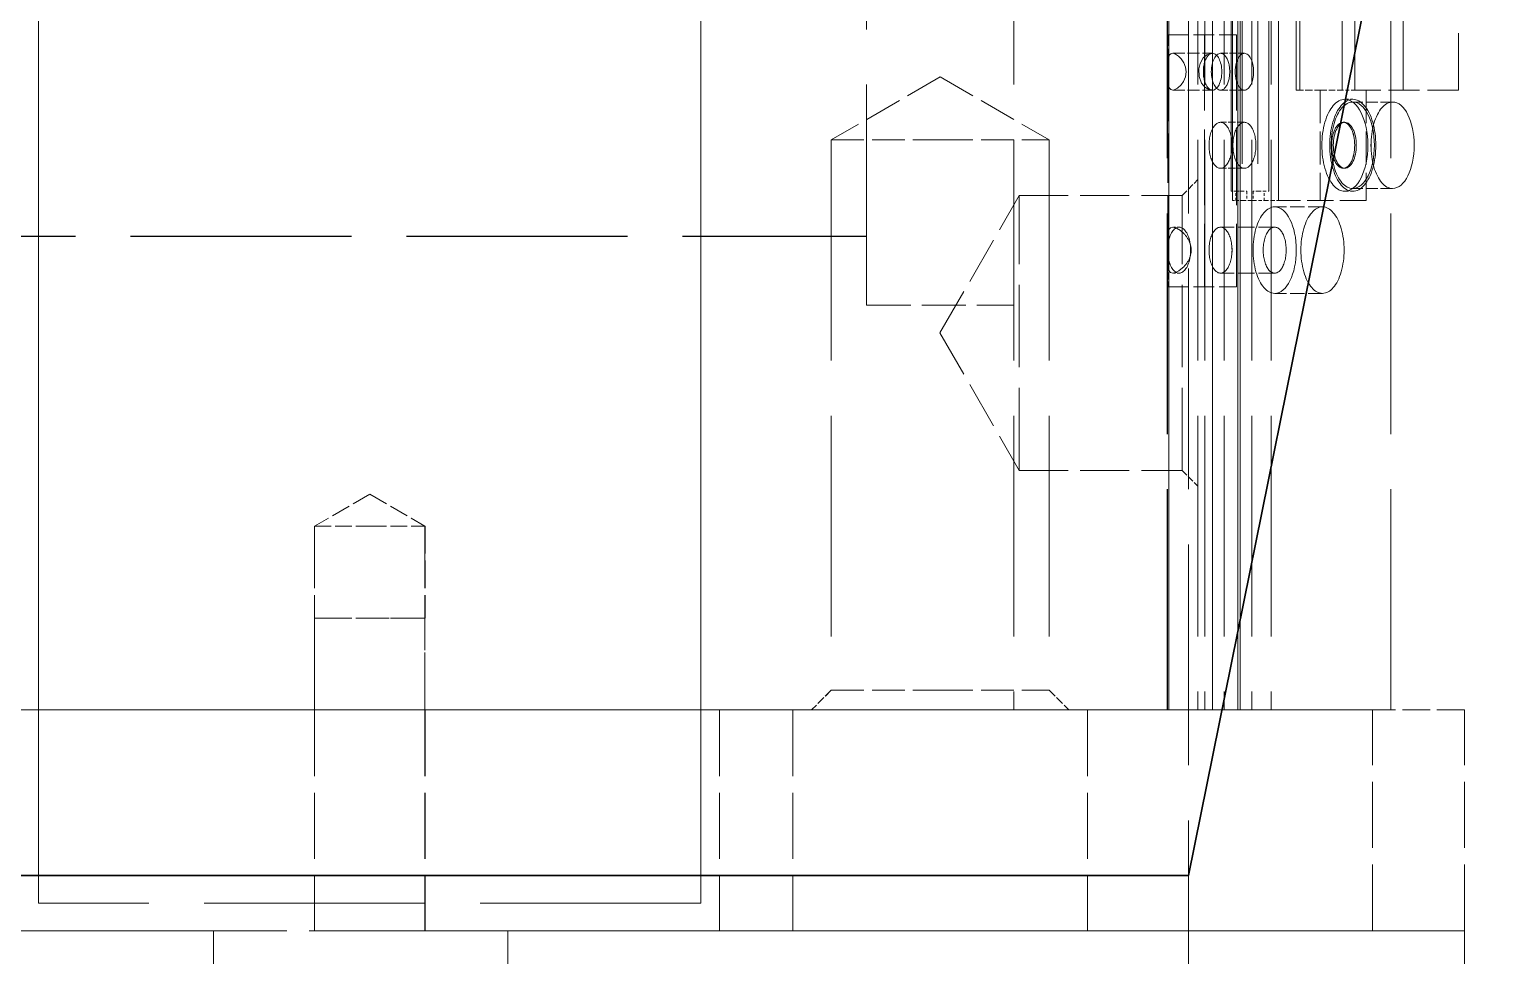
# Model space of a CAD drawing. Extents: x 0 to 18500, y -51 to 3802.
# Drawn here: x 1322.6 to 1402.5, y 1253 to 1303.3 of the extents above; entities that cross this region are included whole.
import ezdxf

# ---------------------------------------------------------------- set-up
doc = ezdxf.new("R2010")
doc.units = 0
doc.header["$MEASUREMENT"] = 0
doc.linetypes.add('DASHED', pattern=[15, 12, -3])
doc.linetypes.add('HIDDEN-HOKUTO', pattern=[3.8, 2.5, -1.3])
doc.layers.get('0').update_dxf_attribs({"linetype": 'CONTINUOUS'})
doc.layers.add('AM_HID', color=1, linetype='HIDDEN-HOKUTO')

msp = doc.modelspace()

# ---------------------------------------------------------------- linework, layer by layer
at = {"color": 7, "lineweight": 35}
for p, q in [((1425.62427, 1455.3037), (1385.62476, 1257.30358)), ((1385.62476, 1257.30358), (1185.62476, 1257.30309))]:
    msp.add_line(p, q, dxfattribs=at)
at = {"layer": 'AM_HID', "color": 1, "linetype": 'DASHED', "lineweight": 13}
for p, q in [((1323.12488, 1255.80345), (1323.12464, 1388.30345)), ((1323.12513, 1255.80345), (1323.12488, 1388.30339)), ((1323.12525, 1255.80333), (1323.12488, 1388.30339)), ((1323.12549, 1255.80333), (1323.12513, 1388.30333)), ((1359.12488, 1255.80358), (1359.12464, 1388.30351)), ((1359.12513, 1255.80345), (1359.12488, 1388.30345)), ((1359.12525, 1255.80345), (1359.12488, 1388.30345)), ((1359.12549, 1255.80345), (1359.12513, 1388.30345)), ((1323.12488, 1266.30345), (1323.12464, 1357.30345)), ((1323.12513, 1266.30345), (1323.12488, 1357.30345)), ((1323.12525, 1266.30333), (1323.125, 1357.30333)), ((1323.12537, 1266.30333), (1323.12525, 1357.30333)), ((1359.12488, 1266.30358), (1359.12464, 1357.30358)), ((1359.12513, 1266.30345), (1359.12488, 1357.30345)), ((1359.12525, 1266.30345), (1359.125, 1357.30345)), ((1359.12537, 1266.30345), (1359.12525, 1357.30345)), ((1376.12464, 1357.30358), (1376.12488, 1266.30358)), ((1384.46997, 1266.30358), (1384.46973, 1357.30358)), ((1384.4701, 1266.30358), (1384.46985, 1357.30358)), ((1384.47034, 1266.30358), (1384.4701, 1357.30358)), ((1384.47034, 1266.30358), (1384.4701, 1357.30358)), ((1384.5553, 1266.30358), (1384.55506, 1357.30358)), ((1384.55506, 1357.30358), (1384.5553, 1266.30358)), ((1384.5553, 1357.30358), (1384.55554, 1266.30358)), ((1384.55567, 1266.30358), (1384.55542, 1357.30358)), ((1386.12464, 1357.30358), (1386.12488, 1266.30358)), ((1386.50708, 1357.30358), (1386.50733, 1266.30358)), ((1386.50721, 1357.30358), (1386.50745, 1266.30358)), ((1386.50745, 1357.30358), (1386.50769, 1266.30358)), ((1386.50757, 1357.30358), (1386.50782, 1266.30358)), ((1386.92127, 1357.30358), (1386.92151, 1266.30358)), ((1386.92151, 1266.30358), (1386.92127, 1357.30358)), ((1386.92176, 1266.30358), (1386.92151, 1357.30358)), ((1386.92163, 1357.30358), (1386.92188, 1266.30358)), ((1387.55713, 1357.30358), (1387.55738, 1266.30358)), ((1387.55725, 1357.30358), (1387.5575, 1266.30358)), ((1387.5575, 1357.30358), (1387.55774, 1266.30358)), ((1387.5575, 1357.30358), (1387.55762, 1266.30358)), ((1388.30432, 1266.30358), (1388.30408, 1357.30358)), ((1388.3042, 1357.30358), (1388.30445, 1266.30358)), ((1388.30445, 1357.30358), (1388.30469, 1266.30358)), ((1388.30457, 1266.30358), (1388.30445, 1357.30358)), ((1388.42334, 1357.30358), (1388.42359, 1266.30358)), ((1388.42371, 1266.30358), (1388.42346, 1357.30358)), ((1388.42395, 1266.30358), (1388.42371, 1357.30358)), ((1388.42371, 1357.30358), (1388.42395, 1266.30358)), ((1389.05713, 1357.30358), (1389.05738, 1266.30358)), ((1389.05725, 1357.30358), (1389.0575, 1266.30358)), ((1389.0575, 1357.30358), (1389.05774, 1266.30358)), ((1389.0575, 1357.30358), (1389.05774, 1266.30358)), ((1390.10718, 1357.30358), (1390.10742, 1266.30358)), ((1390.10718, 1357.30358), (1390.1073, 1266.30358)), ((1390.10742, 1357.30358), (1390.10767, 1266.30358)), ((1390.10755, 1357.30358), (1390.10779, 1266.30358)), ((1396.625, 1266.30358), (1396.62476, 1357.30358)), ((1396.62537, 1266.30358), (1396.62513, 1357.30358)), ((1387.93506, 1294.50353), (1387.93494, 1323.00353)), ((1387.93543, 1294.50353), (1387.93531, 1323.00353)), ((1388.01624, 1294.00353), (1388.01624, 1323.00353)), ((1388.0166, 1294.00353), (1388.01648, 1323.00353)), ((1388.54114, 1323.00353), (1388.54126, 1294.50353)), ((1388.54151, 1323.00353), (1388.54163, 1294.50353)), ((1389.38501, 1323.00353), (1389.38501, 1294.50353)), ((1389.38526, 1323.00353), (1389.38538, 1294.50353)), ((1389.99134, 1294.50353), (1389.99121, 1323.00353)), ((1389.99158, 1294.50353), (1389.99146, 1323.00353)), ((1390.51624, 1294.00353), (1390.51624, 1323.00353)), ((1390.5166, 1294.00353), (1390.51648, 1323.00353)), ((1391.48035, 1323.00353), (1391.48035, 1300.00353)), ((1391.48059, 1323.00353), (1391.48072, 1300.00353)), ((1391.66333, 1300.00353), (1391.66333, 1323.00353)), ((1391.6637, 1300.00353), (1391.66358, 1323.00353)), ((1393.98035, 1300.00365), (1393.98035, 1323.00365)), ((1393.98072, 1300.00353), (1393.98059, 1323.00353)), ((1394.66333, 1300.00365), (1394.66333, 1323.00365)), ((1394.6637, 1300.00353), (1394.66358, 1323.00353)), ((1397.29261, 1300.00365), (1397.29248, 1323.00365)), ((1397.29285, 1300.00353), (1397.29285, 1323.00353)), ((1368.12488, 1288.30358), (1368.12488, 1308.30358)), ((1385.62476, 1305.30358), (1385.62488, 1242.30358)), ((1366.20728, 1297.30358), (1366.2074, 1267.3861)), ((1366.20752, 1297.30345), (1366.20764, 1267.38597)), ((1366.20764, 1297.30345), (1366.20764, 1267.38597)), ((1366.20789, 1297.30345), (1366.20789, 1267.38597)), ((1378.04236, 1297.30358), (1378.04236, 1267.3861)), ((1378.04261, 1297.30358), (1378.04261, 1267.3861)), ((1378.04261, 1297.30358), (1378.04273, 1267.38597)), ((1378.04285, 1297.30345), (1378.04297, 1267.38597)), ((1313.12488, 1292.05345), (1368.12488, 1292.05358)), ((1313.125, 1292.05333), (1368.125, 1292.05358)), ((1313.12513, 1292.05333), (1368.12513, 1292.05345)), ((1313.12537, 1292.05333), (1368.12537, 1292.05345)), ((1285.12488, 1266.30333), (1386.12488, 1266.30358)), ((1395.62488, 1266.30358), (1285.62488, 1266.30333)), ((1359.12488, 1255.80358), (1323.12488, 1255.80345)), ((1332.625, 1254.30345), (1280.625, 1254.30333)), ((1395.62488, 1254.30358), (1285.62488, 1254.30333)), ((1332.625, 1212.30345), (1332.62488, 1254.30345)), ((1332.62513, 1212.30345), (1332.625, 1254.30345)), ((1348.625, 1212.30345), (1348.62488, 1254.30345)), ((1348.625, 1254.30345), (1400.625, 1254.30358)), ((1348.62513, 1212.30345), (1348.625, 1254.30345)), ((1400.62513, 1212.30358), (1400.625, 1254.30358))]:
    msp.add_line(p, q, dxfattribs=at)
at = {"layer": 'AM_HID', "color": 1, "linetype": 'DASHED', "lineweight": 13, "ltscale": 0.257504}
msp.add_line((1400.29261, 1300.00365), (1400.29248, 1310.30382), dxfattribs=at)
at = {"layer": 'AM_HID', "color": 1, "linetype": 'DASHED', "lineweight": 13, "ltscale": 0.257513}
msp.add_line((1400.29285, 1300.00353), (1400.29285, 1310.30406), dxfattribs=at)
at = {"layer": 'AM_HID', "color": 1, "linetype": 'DASHED', "lineweight": 13, "ltscale": 0.093301}
for p, q in [((1384.495, 1303.00353), (1388.22705, 1303.00353)), ((1384.495, 1289.30358), (1388.22705, 1289.30358))]:
    msp.add_line(p, q, dxfattribs=at)
at = {"layer": 'AM_HID', "color": 1, "linetype": 'DASHED', "lineweight": 13, "ltscale": 0.05}
for p, q in [((1384.495, 1303.00353), (1384.495, 1301.00353)), ((1384.49524, 1303.00353), (1384.49524, 1301.00353))]:
    msp.add_line(p, q, dxfattribs=at)
at = {"layer": 'AM_HID', "color": 1, "linetype": 'DASHED', "lineweight": 13, "ltscale": 0.342499}
for p, q in [((1386.495, 1303.00353), (1386.495, 1289.30358)), ((1386.49524, 1303.00353), (1386.49524, 1289.30358)), ((1388.22705, 1303.00353), (1388.22705, 1289.30358)), ((1388.2273, 1303.00353), (1388.22742, 1289.30358))]:
    msp.add_line(p, q, dxfattribs=at)
at = {"layer": 'AM_HID', "color": 1, "linetype": 'DASHED', "lineweight": 13, "ltscale": 0.054126}
for p, q in [((1384.76294, 1302.00353), (1386.92798, 1302.00353)), ((1384.76294, 1300.00353), (1386.92798, 1300.00353)), ((1396.71436, 1299.3535), (1394.54932, 1299.3535)), ((1396.71411, 1294.65355), (1394.54908, 1294.65355)), ((1396.71436, 1294.65355), (1394.54932, 1294.65355))]:
    msp.add_line(p, q, dxfattribs=at)
at = {"layer": 'AM_HID', "color": 1, "linetype": 'DASHED', "lineweight": 13, "ltscale": 0.054129}
for p, q in [((1384.76319, 1302.00353), (1386.92835, 1302.00353)), ((1384.76319, 1300.00353), (1386.92835, 1300.00353)), ((1396.71411, 1299.35362), (1394.54895, 1299.35362))]:
    msp.add_line(p, q, dxfattribs=at)
at = {"layer": 'AM_HID', "color": 1, "linetype": 'DASHED', "lineweight": 13, "ltscale": 0.032477}
for p, q in [((1387.36096, 1302.00353), (1388.66004, 1302.00353)), ((1387.36096, 1300.00353), (1388.66004, 1300.00353)), ((1391.48035, 1300.00353), (1392.77942, 1300.00353)), ((1388.66004, 1298.25353), (1387.36096, 1298.25353)), ((1388.6604, 1298.25353), (1387.36133, 1298.25353)), ((1388.66004, 1295.75353), (1387.36096, 1295.75353)), ((1388.6604, 1295.75353), (1387.36133, 1295.75353))]:
    msp.add_line(p, q, dxfattribs=at)
at = {"layer": 'AM_HID', "color": 1, "linetype": 'DASHED', "lineweight": 13, "ltscale": 0.032474}
for p, q in [((1387.36133, 1302.00353), (1388.66028, 1302.00353)), ((1387.36133, 1300.00353), (1388.66028, 1300.00353))]:
    msp.add_line(p, q, dxfattribs=at)
at = {"layer": 'AM_HID', "color": 1, "linetype": 'DASHED', "lineweight": 13, "ltscale": 0.223755}
for p, q in [((1384.495, 1301.00353), (1384.495, 1292.05333)), ((1384.49524, 1301.00353), (1384.49524, 1292.05333))]:
    msp.add_line(p, q, dxfattribs=at)
at = {"layer": 'AM_HID', "color": 1, "linetype": 'DASHED', "lineweight": 13, "ltscale": 0.170824}
for p, q in [((1372.12476, 1300.72008), (1366.20728, 1297.30358)), ((1372.125, 1300.71996), (1366.20752, 1297.30345)), ((1372.12513, 1300.71996), (1366.20764, 1297.30345)), ((1372.12537, 1300.71996), (1366.20789, 1297.30345)), ((1372.12537, 1300.71996), (1378.04285, 1297.30345))]:
    msp.add_line(p, q, dxfattribs=at)
at = {"layer": 'AM_HID', "color": 1, "linetype": 'DASHED', "lineweight": 13, "ltscale": 0.170826}
msp.add_line((1372.12476, 1300.72008), (1378.04236, 1297.30358), dxfattribs=at)
at = {"layer": 'AM_HID', "color": 1, "linetype": 'DASHED', "lineweight": 13, "ltscale": 0.170825}
msp.add_line((1372.125, 1300.71996), (1378.04261, 1297.30358), dxfattribs=at)
at = {"layer": 'AM_HID', "color": 1, "linetype": 'DASHED', "lineweight": 13, "ltscale": 0.170822}
msp.add_line((1372.12513, 1300.71996), (1378.04261, 1297.30358), dxfattribs=at)
at = {"layer": 'AM_HID', "color": 1, "linetype": 'DASHED', "lineweight": 13, "ltscale": 0.030023}
msp.add_line((1392.77942, 1300.00353), (1393.98035, 1300.00365), dxfattribs=at)
at = {"layer": 'AM_HID', "color": 1, "linetype": 'DASHED', "lineweight": 13, "ltscale": 0.15}
for p, q in [((1392.77942, 1300.00353), (1392.77942, 1294.00353)), ((1392.77967, 1300.00353), (1392.77967, 1294.00353)), ((1395.27942, 1300.00365), (1395.27942, 1294.00365)), ((1395.27967, 1300.00353), (1395.27967, 1294.00353)), ((1338.12513, 1271.30345), (1344.12513, 1271.30345))]:
    msp.add_line(p, q, dxfattribs=at)
at = {"layer": 'AM_HID', "color": 1, "linetype": 'DASHED', "lineweight": 13, "ltscale": 0.017075}
msp.add_line((1394.66333, 1300.00365), (1393.98035, 1300.00365), dxfattribs=at)
at = {"layer": 'AM_HID', "color": 1, "linetype": 'DASHED', "lineweight": 13, "ltscale": 0.010825}
for p, q in [((1394.54895, 1299.50365), (1394.11597, 1299.50365)), ((1394.54932, 1299.50353), (1394.11634, 1299.50353)), ((1394.54932, 1294.50353), (1394.11634, 1294.50353))]:
    msp.add_line(p, q, dxfattribs=at)
at = {"layer": 'AM_HID', "color": 1, "linetype": 'DASHED', "lineweight": 13, "ltscale": 0.140732}
msp.add_line((1400.29261, 1300.00365), (1394.66333, 1300.00365), dxfattribs=at)
at = {"layer": 'AM_HID', "color": 1, "linetype": 'DASHED', "lineweight": 13, "ltscale": 0.015402}
msp.add_line((1394.66333, 1300.00365), (1395.27942, 1300.00365), dxfattribs=at)
at = {"layer": 'AM_HID', "color": 1, "linetype": 'DASHED', "lineweight": 13, "ltscale": 0.002164}
for p, q in [((1394.11597, 1298.25365), (1394.02942, 1298.25365)), ((1394.11597, 1295.75365), (1394.02942, 1295.75365))]:
    msp.add_line(p, q, dxfattribs=at)
at = {"layer": 'AM_HID', "color": 1, "linetype": 'DASHED', "lineweight": 13, "ltscale": 0.002167}
for p, q in [((1394.11634, 1298.25353), (1394.02967, 1298.25353)), ((1394.11634, 1295.75353), (1394.02967, 1295.75353))]:
    msp.add_line(p, q, dxfattribs=at)
at = {"layer": 'AM_HID', "color": 1, "linetype": 'DASHED', "lineweight": 13, "ltscale": 0.14794}
for p, q in [((1366.20728, 1297.30358), (1372.12488, 1297.30358)), ((1366.20752, 1297.30345), (1372.12513, 1297.30358)), ((1372.12476, 1297.30358), (1378.04236, 1297.30358)), ((1366.20764, 1267.38597), (1372.12525, 1267.38597)), ((1366.20789, 1267.38597), (1372.12549, 1267.38597)), ((1372.12513, 1267.38597), (1378.04273, 1267.38597))]:
    msp.add_line(p, q, dxfattribs=at)
at = {"layer": 'AM_HID', "color": 1, "linetype": 'DASHED', "lineweight": 13, "ltscale": 0.147937}
for p, q in [((1366.20764, 1297.30345), (1372.12513, 1297.30358)), ((1366.20789, 1297.30345), (1372.12537, 1297.30345)), ((1372.12513, 1297.30358), (1378.04261, 1297.30358)), ((1372.12513, 1297.30358), (1378.04261, 1297.30358)), ((1372.12537, 1297.30345), (1378.04285, 1297.30345)), ((1366.2074, 1267.3861), (1372.12488, 1267.3861)), ((1366.20764, 1267.38597), (1372.12513, 1267.38597)), ((1372.12488, 1267.3861), (1378.04236, 1267.3861)), ((1372.12513, 1267.38597), (1378.04261, 1267.3861)), ((1372.12549, 1267.38597), (1378.04297, 1267.38597))]:
    msp.add_line(p, q, dxfattribs=at)
at = {"layer": 'AM_HID', "color": 1, "linetype": 'DASHED', "lineweight": 13, "ltscale": 0.030267}
msp.add_line((1385.2688, 1294.27855), (1386.12488, 1295.13463), dxfattribs=at)
at = {"layer": 'AM_HID', "color": 1, "linetype": 'DASHED', "lineweight": 13, "ltscale": 0.030263}
for p, q in [((1385.26917, 1294.27855), (1386.12513, 1295.13451)), ((1385.26892, 1279.3286), (1386.12488, 1278.47264))]:
    msp.add_line(p, q, dxfattribs=at)
at = {"layer": 'AM_HID', "color": 1, "linetype": 'DASHED', "lineweight": 13, "ltscale": 0.00625}
for p, q in [((1388.18506, 1294.50353), (1387.93506, 1294.50353)), ((1389.38501, 1294.50353), (1389.13501, 1294.50353))]:
    msp.add_line(p, q, dxfattribs=at)
at = {"layer": 'AM_HID', "color": 1, "linetype": 'DASHED', "lineweight": 13, "ltscale": 0.0125}
for p, q in [((1388.18506, 1294.00353), (1388.18506, 1294.50353)), ((1388.18543, 1294.00353), (1388.18543, 1294.50353)), ((1388.79126, 1294.50353), (1388.79126, 1294.00353)), ((1388.79163, 1294.50353), (1388.79163, 1294.00353)), ((1389.13501, 1294.50353), (1389.13501, 1294.00353)), ((1389.13538, 1294.50353), (1389.13538, 1294.00353)), ((1389.74134, 1294.00353), (1389.74134, 1294.50353)), ((1389.74158, 1294.00353), (1389.74158, 1294.50353))]:
    msp.add_line(p, q, dxfattribs=at)
at = {"layer": 'AM_HID', "color": 1, "linetype": 'DASHED', "lineweight": 13, "ltscale": 0.015155}
msp.add_line((1388.18506, 1294.50353), (1388.79126, 1294.50353), dxfattribs=at)
at = {"layer": 'AM_HID', "color": 1, "linetype": 'DASHED', "lineweight": 13, "ltscale": 0.015158}
for p, q in [((1389.38501, 1294.50353), (1389.99134, 1294.50353)), ((1389.13501, 1294.00353), (1389.74134, 1294.00353))]:
    msp.add_line(p, q, dxfattribs=at)
at = {"layer": 'AM_HID', "color": 1, "linetype": 'DASHED', "lineweight": 13, "ltscale": 0.010828}
msp.add_line((1394.54908, 1294.50365), (1394.11597, 1294.50365), dxfattribs=at)
at = {"layer": 'AM_HID', "color": 1, "linetype": 'DASHED', "lineweight": 13, "ltscale": 0.215784}
for p, q in [((1372.10913, 1286.80358), (1376.42481, 1294.27855)), ((1372.1095, 1286.80358), (1376.42517, 1294.27855))]:
    msp.add_line(p, q, dxfattribs=at)
at = {"layer": 'AM_HID', "color": 1, "linetype": 'DASHED', "lineweight": 13, "ltscale": 0.373749}
for p, q in [((1376.42493, 1279.3286), (1376.42481, 1294.27855)), ((1376.42493, 1279.3286), (1376.42481, 1294.27855)), ((1385.26892, 1279.3286), (1385.2688, 1294.27855)), ((1385.26892, 1279.3286), (1385.2688, 1294.27855)), ((1385.26917, 1279.3286), (1385.26917, 1294.27855)), ((1385.26917, 1279.3286), (1385.26917, 1294.27855))]:
    msp.add_line(p, q, dxfattribs=at)
at = {"layer": 'AM_HID', "color": 1, "linetype": 'DASHED', "lineweight": 13, "ltscale": 0.2211}
for p, q in [((1376.42481, 1294.27855), (1385.2688, 1294.27855)), ((1376.42517, 1294.27855), (1385.26917, 1294.27855)), ((1376.42493, 1279.3286), (1385.26892, 1279.3286)), ((1376.42517, 1279.32848), (1385.26917, 1279.3286))]:
    msp.add_line(p, q, dxfattribs=at)
at = {"layer": 'AM_HID', "color": 1, "linetype": 'DASHED', "lineweight": 13, "ltscale": 0.373752}
msp.add_line((1376.42517, 1279.32848), (1376.42517, 1294.27855), dxfattribs=at)
msp.add_line((1376.42517, 1279.32848), (1376.42517, 1294.27855), dxfattribs=at)
at = {"layer": 'AM_HID', "color": 1, "linetype": 'DASHED', "lineweight": 13, "ltscale": 0.004221}
msp.add_line((1388.01624, 1294.00353), (1388.18506, 1294.00353), dxfattribs=at)
at = {"layer": 'AM_HID', "color": 1, "linetype": 'DASHED', "lineweight": 13, "ltscale": 0.023749}
msp.add_line((1389.13501, 1294.00353), (1388.18506, 1294.00353), dxfattribs=at)
at = {"layer": 'AM_HID', "color": 1, "linetype": 'DASHED', "lineweight": 13, "ltscale": 0.019373}
msp.add_line((1389.74134, 1294.00353), (1390.51624, 1294.00353), dxfattribs=at)
at = {"layer": 'AM_HID', "color": 1, "linetype": 'DASHED', "lineweight": 13, "ltscale": 0.064951}
for p, q in [((1392.90357, 1293.65355), (1390.30554, 1293.65355)), ((1392.90357, 1288.9536), (1390.30554, 1288.9536))]:
    msp.add_line(p, q, dxfattribs=at)
at = {"layer": 'AM_HID', "color": 1, "linetype": 'DASHED', "lineweight": 13, "ltscale": 0.064954}
for p, q in [((1392.90393, 1293.65355), (1390.30579, 1293.65355)), ((1392.90393, 1288.9536), (1390.30579, 1288.9536))]:
    msp.add_line(p, q, dxfattribs=at)
at = {"layer": 'AM_HID', "color": 1, "linetype": 'DASHED', "lineweight": 13, "ltscale": 0.11908}
msp.add_line((1395.27942, 1294.00365), (1390.51624, 1294.00353), dxfattribs=at)
at = {"layer": 'AM_HID', "color": 1, "linetype": 'DASHED', "lineweight": 13, "ltscale": 0.008661}
for p, q in [((1385.10938, 1292.55358), (1384.76294, 1292.55358)), ((1385.10938, 1290.05358), (1384.76294, 1290.05358))]:
    msp.add_line(p, q, dxfattribs=at)
at = {"layer": 'AM_HID', "color": 1, "linetype": 'DASHED', "lineweight": 13, "ltscale": 0.008658}
for p, q in [((1385.10962, 1292.55358), (1384.76331, 1292.55358)), ((1385.10962, 1290.05358), (1384.76331, 1290.05358))]:
    msp.add_line(p, q, dxfattribs=at)
at = {"layer": 'AM_HID', "color": 1, "linetype": 'DASHED', "lineweight": 13, "ltscale": 0.073615}
for p, q in [((1390.30554, 1292.55358), (1387.36096, 1292.55358)), ((1390.30554, 1290.05358), (1387.36096, 1290.05358))]:
    msp.add_line(p, q, dxfattribs=at)
at = {"layer": 'AM_HID', "color": 1, "linetype": 'DASHED', "lineweight": 13, "ltscale": 0.073611}
for p, q in [((1390.30579, 1292.55358), (1387.36133, 1292.55358)), ((1390.30579, 1290.05358), (1387.36133, 1290.05358))]:
    msp.add_line(p, q, dxfattribs=at)
at = {"layer": 'AM_HID', "color": 1, "linetype": 'DASHED', "lineweight": 13, "ltscale": 0.031256}
msp.add_line((1384.495, 1290.55382), (1384.495, 1289.30358), dxfattribs=at)
at = {"layer": 'AM_HID', "color": 1, "linetype": 'DASHED', "lineweight": 13, "ltscale": 0.031253}
msp.add_line((1384.49524, 1290.5537), (1384.49524, 1289.30358), dxfattribs=at)
at = {"layer": 'AM_HID', "color": 1, "linetype": 'DASHED', "lineweight": 13, "ltscale": 0.2}
for p, q in [((1368.12488, 1288.30358), (1376.12488, 1288.30358)), ((1368.125, 1288.30358), (1376.125, 1288.30358)), ((1368.12513, 1288.30345), (1376.12513, 1288.30358)), ((1368.12537, 1288.30345), (1376.12537, 1288.30345))]:
    msp.add_line(p, q, dxfattribs=at)
at = {"layer": 'AM_HID', "color": 1, "linetype": 'DASHED', "lineweight": 13, "ltscale": 0.215785}
msp.add_line((1372.10913, 1286.80358), (1376.42493, 1279.3286), dxfattribs=at)
at = {"layer": 'AM_HID', "color": 1, "linetype": 'DASHED', "lineweight": 13, "ltscale": 0.215787}
msp.add_line((1372.1095, 1286.80358), (1376.42517, 1279.32848), dxfattribs=at)
at = {"layer": 'AM_HID', "color": 1, "linetype": 'DASHED', "lineweight": 13, "ltscale": 0.030265}
msp.add_line((1385.26917, 1279.3286), (1386.12513, 1278.47252), dxfattribs=at)
at = {"layer": 'AM_HID', "color": 1, "linetype": 'DASHED', "lineweight": 13, "ltscale": 0.086603}
for p, q in [((1341.12488, 1278.03551), (1338.12488, 1276.30345)), ((1341.12513, 1278.03551), (1338.12513, 1276.30345)), ((1341.12525, 1278.03551), (1338.12525, 1276.30345)), ((1341.12537, 1278.03551), (1338.12537, 1276.30345)), ((1341.12488, 1278.03551), (1344.12488, 1276.30345)), ((1341.12513, 1278.03551), (1344.12513, 1276.30345)), ((1341.12525, 1278.03551), (1344.12525, 1276.30345)), ((1341.12537, 1278.03551), (1344.12537, 1276.30345))]:
    msp.add_line(p, q, dxfattribs=at)
at = {"layer": 'AM_HID', "color": 1, "linetype": 'DASHED', "lineweight": 13, "ltscale": 0.075}
for p, q in [((1338.12488, 1276.30345), (1341.12488, 1276.30345)), ((1338.12513, 1276.30345), (1341.12513, 1276.30345)), ((1338.12525, 1276.30345), (1341.12525, 1276.30345)), ((1338.12537, 1276.30345), (1341.12537, 1276.30345)), ((1341.12488, 1276.30345), (1344.12488, 1276.30345)), ((1341.12513, 1276.30345), (1344.12513, 1276.30345)), ((1341.12525, 1276.30345), (1344.12525, 1276.30345)), ((1341.12537, 1276.30345), (1344.12537, 1276.30345)), ((1338.12513, 1271.30345), (1341.12513, 1271.30345)), ((1341.12513, 1271.30345), (1344.12513, 1271.30345))]:
    msp.add_line(p, q, dxfattribs=at)
at = {"layer": 'AM_HID', "color": 1, "linetype": 'DASHED', "lineweight": 13, "ltscale": 0.25}
for p, q in [((1338.12488, 1276.30345), (1338.12488, 1266.30345)), ((1338.12525, 1276.30345), (1338.12525, 1266.30345)), ((1344.12488, 1276.30345), (1344.12488, 1266.30345)), ((1344.12525, 1276.30345), (1344.12525, 1266.30345))]:
    msp.add_line(p, q, dxfattribs=at)
at = {"layer": 'AM_HID', "color": 1, "linetype": 'DASHED', "lineweight": 13, "ltscale": 0.125}
for p, q in [((1338.12513, 1276.30345), (1338.12513, 1271.30345)), ((1338.12537, 1276.30345), (1338.12537, 1271.30345)), ((1344.12513, 1276.30345), (1344.12513, 1271.30345)), ((1344.12537, 1276.30345), (1344.12537, 1271.30345)), ((1338.12513, 1266.30345), (1338.12513, 1271.30345)), ((1344.12513, 1271.30345), (1344.12513, 1266.30345)), ((1400.62488, 1266.30358), (1395.62488, 1266.30358)), ((1400.62488, 1254.30358), (1395.62488, 1254.30358))]:
    msp.add_line(p, q, dxfattribs=at)
at = {"layer": 'AM_HID', "color": 1, "linetype": 'DASHED', "lineweight": 13, "ltscale": 0.038273}
for p, q in [((1366.2074, 1267.3861), (1365.12488, 1266.30358)), ((1366.20764, 1267.38597), (1365.12513, 1266.30345)), ((1366.20764, 1267.38597), (1365.12513, 1266.30345)), ((1378.04236, 1267.3861), (1379.12488, 1266.30358)), ((1378.04261, 1267.3861), (1379.12513, 1266.30358)), ((1378.04297, 1267.38597), (1379.12549, 1266.30345))]:
    msp.add_line(p, q, dxfattribs=at)
at = {"layer": 'AM_HID', "color": 1, "linetype": 'DASHED', "lineweight": 13, "ltscale": 0.038271}
msp.add_line((1366.20789, 1267.38597), (1365.12549, 1266.30345), dxfattribs=at)
at = {"layer": 'AM_HID', "color": 1, "linetype": 'DASHED', "lineweight": 13, "ltscale": 0.038269}
msp.add_line((1378.04273, 1267.38597), (1379.12513, 1266.30358), dxfattribs=at)
at = {"layer": 'AM_HID', "color": 1, "linetype": 'DASHED', "lineweight": 13, "ltscale": 0.3}
for p, q in [((1338.12488, 1266.30345), (1338.125, 1254.30345)), ((1338.12513, 1266.30345), (1338.12513, 1254.30345)), ((1338.12525, 1266.30345), (1338.12525, 1254.30345)), ((1338.12537, 1266.30345), (1338.12537, 1254.30345)), ((1344.12488, 1266.30345), (1344.125, 1254.30345)), ((1344.12513, 1266.30345), (1344.12513, 1254.30345)), ((1344.12525, 1266.30345), (1344.12525, 1254.30345)), ((1344.12537, 1266.30345), (1344.12537, 1254.30345)), ((1360.12488, 1266.30358), (1360.12488, 1254.30358)), ((1360.12513, 1266.30345), (1360.12513, 1254.30345)), ((1360.12525, 1266.30345), (1360.12525, 1254.30345)), ((1360.12537, 1266.30345), (1360.12549, 1254.30345)), ((1364.12488, 1266.30358), (1364.12488, 1254.30358)), ((1364.12513, 1266.30345), (1364.12513, 1254.30345)), ((1364.12513, 1266.30345), (1364.12525, 1254.30345)), ((1364.12549, 1266.30345), (1364.12549, 1254.30345)), ((1380.12488, 1266.30358), (1380.12488, 1254.30358)), ((1380.12513, 1266.30358), (1380.12513, 1254.30358)), ((1380.12513, 1266.30358), (1380.12525, 1254.30358)), ((1380.12549, 1266.30345), (1380.12549, 1254.30345)), ((1395.62488, 1254.30358), (1395.62488, 1266.30358)), ((1395.62549, 1254.30358), (1395.62549, 1266.30358)), ((1400.62488, 1254.30358), (1400.62488, 1266.30358))]:
    msp.add_line(p, q, dxfattribs=at)
at = {"layer": 'AM_HID', "color": 1, "linetype": 'DASHED', "lineweight": 13, "ltscale": 0.009564}
msp.add_line((1386.12476, 1266.30358), (1386.50733, 1266.30358), dxfattribs=at)
at = {"layer": 'AM_HID', "color": 1, "linetype": 'DASHED', "lineweight": 13, "ltscale": 0.026251}
msp.add_line((1386.50733, 1266.30358), (1387.55738, 1266.30358), dxfattribs=at)
at = {"layer": 'AM_HID', "color": 1, "linetype": 'DASHED', "lineweight": 13, "ltscale": 0.021655}
msp.add_line((1387.55738, 1266.30358), (1388.42359, 1266.30358), dxfattribs=at)
at = {"layer": 'AM_HID', "color": 1, "linetype": 'DASHED', "lineweight": 13, "ltscale": 0.015845}
msp.add_line((1388.42359, 1266.30358), (1389.05738, 1266.30358), dxfattribs=at)
at = {"layer": 'AM_HID', "color": 1, "linetype": 'DASHED', "lineweight": 13, "ltscale": 0.026248}
msp.add_line((1389.05738, 1266.30358), (1390.1073, 1266.30358), dxfattribs=at)
at = {"layer": 'AM_HID', "color": 1, "linetype": 'DASHED', "lineweight": 13, "ltscale": 0.162927}
msp.add_line((1396.625, 1266.30358), (1390.10791, 1266.30358), dxfattribs=at)
at = {"layer": 'AM_HID', "color": 1, "linetype": 'DASHED', "lineweight": 13, "ltscale": 0.4}
msp.add_line((1348.62488, 1254.30345), (1332.62488, 1254.30345), dxfattribs=at)
at = {"layer": 'AM_HID', "color": 1, "linetype": 'DASHED', "lineweight": 13}
for points in [[(1384.495, 1301.00353), (1384.49866, 1301.45592), (1384.52124, 1301.71068)], [(1384.49524, 1301.00353), (1384.49903, 1301.45592), (1384.52149, 1301.71068)], [(1384.52124, 1301.71068), (1384.594, 1301.91454), (1384.65784, 1301.97557), (1384.76294, 1302.00353)], [(1384.52149, 1301.71068), (1384.59436, 1301.91454), (1384.65821, 1301.97557), (1384.76319, 1302.00353)], [(1384.76294, 1302.00353), (1384.91907, 1301.96373), (1385.08484, 1301.8557), (1385.22827, 1301.71068)], [(1384.76319, 1302.00353), (1384.91944, 1301.96373), (1385.08521, 1301.8557), (1385.22864, 1301.71068)], [(1385.22827, 1301.71068), (1385.37158, 1301.49437), (1385.46619, 1301.24169), (1385.495, 1301.00353)], [(1385.22864, 1301.71068), (1385.37183, 1301.49437), (1385.46656, 1301.24169), (1385.49524, 1301.00353)], [(1386.92798, 1300.00353), (1386.7229, 1300.03795), (1386.50049, 1300.16747), (1386.32508, 1300.38658), (1386.20008, 1300.74864), (1386.18592, 1301.15697), (1386.2522, 1301.45836), (1386.42481, 1301.76366), (1386.6222, 1301.92455), (1386.82508, 1301.9951), (1386.92798, 1302.00353)], [(1386.92835, 1300.00353), (1386.72327, 1300.03795), (1386.50074, 1300.16747), (1386.32532, 1300.38658), (1386.20044, 1300.74864), (1386.18616, 1301.15697), (1386.25257, 1301.45824), (1386.42517, 1301.76366), (1386.62244, 1301.92455), (1386.82532, 1301.99498), (1386.92835, 1302.00353)], [(1384.52124, 1300.2965), (1384.50183, 1300.48265), (1384.495, 1301.00353)], [(1384.52161, 1300.29637), (1384.5022, 1300.48265), (1384.49524, 1301.00353)], [(1385.495, 1301.00353), (1385.45691, 1300.72936), (1385.35242, 1300.47728), (1385.2284, 1300.2965)], [(1385.49524, 1301.00353), (1385.45716, 1300.72936), (1385.35279, 1300.47728), (1385.22864, 1300.29637)], [(1384.76294, 1300.00353), (1384.65674, 1300.03209), (1384.57996, 1300.11461), (1384.52124, 1300.2965)], [(1384.76319, 1300.00353), (1384.65711, 1300.03209), (1384.58033, 1300.11461), (1384.52161, 1300.29637)], [(1385.2284, 1300.2965), (1385.01758, 1300.10033), (1384.80176, 1300.00646), (1384.76294, 1300.00353)], [(1385.22864, 1300.29637), (1385.01795, 1300.10021), (1384.80213, 1300.00646), (1384.76319, 1300.00353)], [(1384.49939, 1292.18749), (1384.53125, 1292.36925), (1384.56299, 1292.44115), (1384.6344, 1292.51805), (1384.76294, 1292.55358)], [(1384.49964, 1292.18749), (1384.53162, 1292.36925), (1384.56336, 1292.44115), (1384.63477, 1292.51805), (1384.76331, 1292.55358)], [(1384.76294, 1292.55358), (1384.9657, 1292.50292), (1385.18665, 1292.36766), (1385.38318, 1292.18749)], [(1384.76331, 1292.55358), (1384.96595, 1292.50292), (1385.18701, 1292.36766), (1385.38355, 1292.18749)], [(1384.76294, 1290.05358), (1384.6333, 1290.08983), (1384.54846, 1290.19383), (1384.49939, 1290.41966)], [(1384.76331, 1290.05358), (1384.63355, 1290.08971), (1384.54883, 1290.19371), (1384.49964, 1290.41966)], [(1385.38318, 1290.41966), (1385.0968, 1290.17589), (1384.95008, 1290.0974), (1384.76294, 1290.05358)], [(1385.38355, 1290.41966), (1385.09705, 1290.17589), (1384.95032, 1290.0974), (1384.76331, 1290.05358)]]:
    msp.add_lwpolyline(points, dxfattribs=at)
for centre, radius, start, end in [((1393.36597, 1292.18566), 8.87217, 180.8541511, 183.4378204), ((1386.33875, 1292.06175), 1.84375, 176.0917025, 180.2622606), ((1393.36634, 1292.18553), 8.87217, 180.8541511, 183.4378204), ((1386.33911, 1292.06175), 1.84375, 176.0917025, 180.2622606), ((1384.28369, 1291.14574), 1.51403, 19.6047586, 43.4531854), ((1384.28406, 1291.14574), 1.51403, 19.6047586, 43.4531854), ((1377.36927, 1291.30358), 7.14854, 357.1937212, 2.8063965), ((1377.36963, 1291.30358), 7.14854, 357.1937212, 2.8063965), ((1384.69251, 1291.30358), 1.07517, 341.0060772, 18.9952427), ((1384.69287, 1291.30358), 1.07517, 341.0060772, 18.9952427), ((1393.36243, 1290.42028), 8.8686, 176.5527812, 179.1375024), ((1386.33875, 1290.5454), 1.84375, 179.7380263, 183.9085844), ((1393.36267, 1290.42028), 8.8686, 176.5527812, 179.1375024), ((1386.33911, 1290.54528), 1.84375, 179.7380263, 183.9085844), ((1384.28369, 1291.46129), 1.51403, 316.5471117, 340.3955317), ((1384.28406, 1291.46129), 1.51403, 316.5471117, 340.3955317)]:
    msp.add_arc(centre, radius, start, end, dxfattribs=at)
for centre, major_axis, start_param, end_param in [((1386.92798, 1301.00353), (0, -1), 3.14159284, 6.2831855), ((1386.92835, 1301.00353), (0, -1), 3.14159284, 6.2831855), ((1387.36096, 1301.00353), (0, 1), 0.00000019, 3.14159284), ((1387.36133, 1301.00353), (0, 1), 0.00000019, 3.14159284), ((1386.92798, 1301.00353), (0, -1), 0.00000019, 3.14159284), ((1386.92835, 1301.00353), (0, -1), 0.00000019, 3.14159284), ((1387.36096, 1301.00353), (0, 1), 3.14159284, 6.2831855), ((1387.36133, 1301.00353), (0, 1), 3.14159284, 6.2831855), ((1388.66004, 1301.00353), (0, -1), 3.14159284, 6.2831855), ((1388.66028, 1301.00353), (0, -1), 3.14159284, 6.2831855), ((1388.66004, 1301.00353), (0, -1), 0.00000019, 3.14159284), ((1388.66028, 1301.00353), (0, -1), 0.00000019, 3.14159284), ((1394.11597, 1297.00365), (0, -2.5), 3.14159284, 6.2831855), ((1394.11634, 1297.00353), (0, -2.5), 3.14159284, 6.2831855), ((1394.54908, 1297.00365), (0, -2.5), 3.14159284, 6.2831855), ((1394.54932, 1297.00353), (0, -2.5), 3.14159284, 6.2831855), ((1394.54908, 1297.00365), (0, -2.35001), 3.14159284, 6.2831855), ((1394.54932, 1297.00353), (0, -2.35001), 3.14159284, 6.2831855), ((1394.11597, 1297.00365), (0, -2.5), 0.00000019, 3.14159284), ((1394.11634, 1297.00353), (0, -2.5), 0.00000019, 3.14159284), ((1394.54908, 1297.00365), (0, 2.5), 3.14159284, 6.2831855), ((1394.54908, 1297.00365), (0, -2.35001), 0.00000019, 3.14159284), ((1394.54932, 1297.00353), (0, 2.5), 3.14159284, 6.2831855), ((1394.54932, 1297.00353), (0, -2.35001), 0.00000019, 3.14159284), ((1396.71411, 1297.00365), (0, -2.35001), 3.14159284, 6.2831855), ((1396.71436, 1297.00353), (0, -2.35001), 3.14159284, 6.2831855), ((1396.71411, 1297.00365), (0, -2.35001), 0.00000019, 3.14159284), ((1396.71436, 1297.00353), (0, -2.35001), 0.00000019, 3.14159284), ((1387.36096, 1297.00353), (0, -1.25), 3.14159284, 6.2831855), ((1387.36133, 1297.00353), (0, -1.25), 3.14159284, 6.2831855), ((1387.36096, 1297.00353), (0, 1.25), 3.14159284, 6.2831855), ((1387.36133, 1297.00353), (0, 1.25), 3.14159284, 6.2831855), ((1388.66004, 1297.00353), (0, -1.25), 3.14159284, 6.2831855), ((1388.6604, 1297.00353), (0, -1.25), 3.14159284, 6.2831855), ((1388.66004, 1297.00353), (0, 1.25), 3.14159284, 6.2831855), ((1388.6604, 1297.00353), (0, 1.25), 3.14159284, 6.2831855), ((1394.02942, 1297.00365), (0, -1.25), 3.14159284, 6.2831855), ((1394.02967, 1297.00353), (0, -1.25), 3.14159284, 6.2831855), ((1394.11597, 1297.00365), (0, 1.25), 0.00000019, 3.14159284), ((1394.11634, 1297.00353), (0, 1.25), 0.00000019, 3.14159284), ((1394.02942, 1297.00365), (0, -1.25), 0.00000019, 3.14159284), ((1394.02967, 1297.00353), (0, -1.25), 0.00000019, 3.14159284), ((1394.11597, 1297.00365), (0, -1.25), 0.00000019, 3.14159284), ((1394.11634, 1297.00353), (0, -1.25), 0.00000019, 3.14159284), ((1390.30554, 1291.30358), (0, -2.35001), 3.14159284, 6.2831855), ((1390.30579, 1291.30358), (0, -2.35001), 3.14159284, 6.2831855), ((1390.30554, 1291.30358), (0, -2.35001), 0.00000019, 3.14159284), ((1390.30579, 1291.30358), (0, -2.35001), 0.00000019, 3.14159284), ((1392.90357, 1291.30358), (0, -2.35001), 3.14159284, 6.2831855), ((1392.90393, 1291.30358), (0, -2.35001), 3.14159284, 6.2831855), ((1392.90357, 1291.30358), (0, 2.35001), 3.14159284, 6.2831855), ((1392.90393, 1291.30358), (0, 2.35001), 3.14159284, 6.2831855), ((1385.10938, 1291.30358), (0, 1.25), 0.00000019, 1.2870024), ((1385.10962, 1291.30358), (0, 1.25), 0.00000019, 1.2870024), ((1385.10938, 1291.30358), (0, 1.25), 4.99618329, 6.2831855), ((1385.10962, 1291.30358), (0, 1.25), 4.99618329, 6.2831855), ((1387.36096, 1291.30358), (0, -1.25), 3.14159284, 6.2831855), ((1387.36133, 1291.30358), (0, -1.25), 3.14159284, 6.2831855), ((1387.36096, 1291.30358), (0, 1.25), 3.14159284, 6.2831855), ((1387.36133, 1291.30358), (0, 1.25), 3.14159284, 6.2831855), ((1390.30579, 1291.30358), (0, -1.25), 3.14159284, 6.2831855), ((1390.30554, 1291.30358), (0, -1.25), 3.14159284, 6.2831855), ((1390.30554, 1291.30358), (0, 1.25), 3.14159284, 6.2831855), ((1390.30579, 1291.30358), (0, 1.25), 3.14159284, 6.2831855), ((1385.10938, 1291.30358), (0, 1.25), 1.2870024, 1.85459063), ((1385.10962, 1291.30358), (0, 1.25), 1.2870024, 1.85459063), ((1385.10938, 1291.30358), (0, 1.25), 4.42859505, 4.99618329), ((1385.10962, 1291.30358), (0, 1.25), 4.42859505, 4.99618329), ((1385.10938, 1291.30358), (0, 1.25), 1.85459063, 3.14159284), ((1385.10962, 1291.30358), (0, 1.25), 1.85459063, 3.14159284), ((1385.10938, 1291.30358), (0, 1.25), 3.14159284, 4.42859505), ((1385.10962, 1291.30358), (0, 1.25), 3.14159284, 4.42859505)]:
    msp.add_ellipse(centre, major_axis=major_axis, ratio=0.49999894, start_param=start_param, end_param=end_param, dxfattribs=at)

doc.saveas('drawing.dxf')
